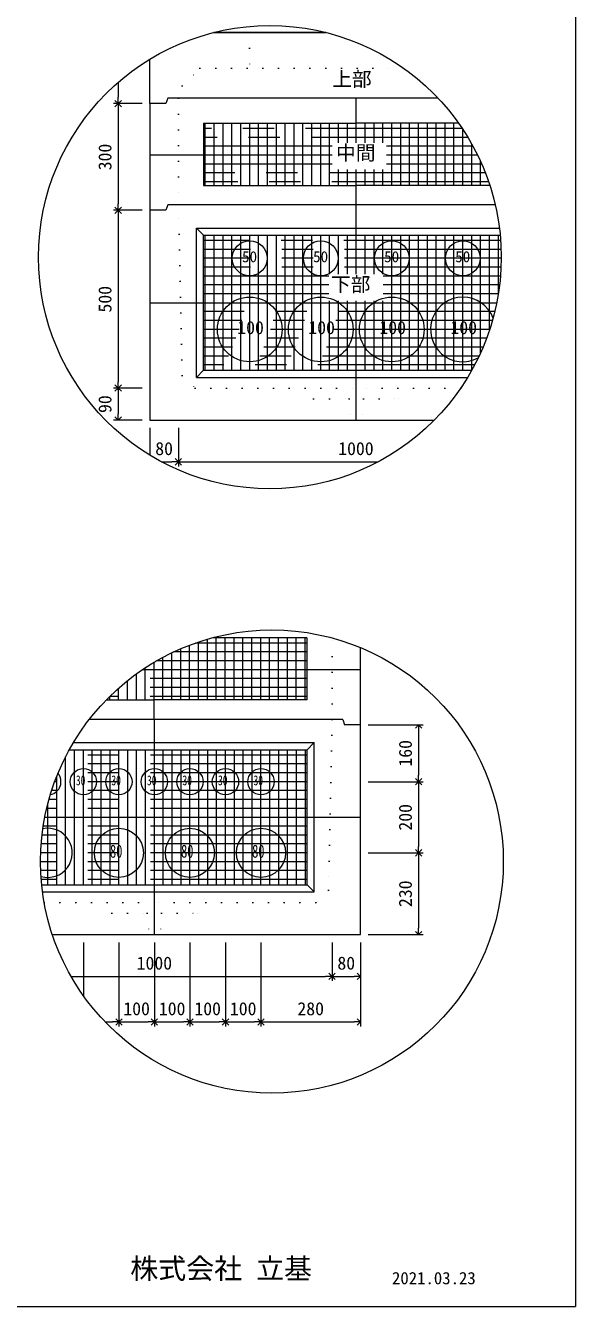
# Model space of a CAD drawing. Units: millimetres, scale not verified. Extents: x -4890 to 18489, y -2295 to 2295.
# Drawn here: x -2945 to -1830, y -1980 to 613 of the extents above; entities that cross this region are included whole.
import ezdxf
from ezdxf.enums import TextEntityAlignment as Align

# ---------------------------------------------------------------- set-up
doc = ezdxf.new("R2010")
doc.units = ezdxf.units.MM
doc.header["$LTSCALE"] = 10
for name, pattern in [('DASHED1', [1.8, 1.2, -0.6]), ('USER2', [50.8, 31.75, -6.35, 6.35, -6.35]), ('USER5', [3.185, 0.01, -3.175])]:
    doc.linetypes.add(name, pattern=pattern)
for name, color, linetype, lineweight in [('0-2_waku', 7, 'Continuous', 18), ('0-3_gaikei', 7, 'Continuous', 18), ('0-4_kakure', 7, 'DASHED1', 5), ('0-5_sunpou', 7, 'Continuous', 5), ('0-7_hole', 7, 'Continuous', 18), ('0-8_uchigawa', 6, 'Continuous', 18), ('0-D_文字１', 7, 'Continuous', 18), ('0-E_コア部分\u3000寸法補助線3', 150, 'USER2', 18), ('0-F_コア部分\u3000寸法補助線2', 150, 'USER2', 18), ('1-0_コア部分\u3000中心補助線', 1, 'Continuous', 18), ('1-1_コア部分\u3000寸法補助線', 7, 'USER2', 5), ('1-2_uchigawa2', 6, 'USER2', 18)]:
    doc.layers.add(name, color=color, linetype=linetype, lineweight=lineweight)
doc.styles.add('ＭＳ ゴシック', font='')
doc.styles.get('ＭＳ ゴシック').set_extended_font_data('MS Gothic')

# ---------------------------------------------------------------- blocks, each defined once
blk = doc.blocks.new('_Open90')
at = {"layer": '0-5_sunpou'}
blk.add_line((0, 0), (-1, 0), dxfattribs=at)
blk.add_lwpolyline([(-0.5, 0.5), (0, 0), (-0.5, -0.5)], dxfattribs=at)

msp = doc.modelspace()

# ---------------------------------------------------------------- linework, layer by layer
at = {"layer": '0-2_waku'}
for p in [(-1830.32, 2294.62), (-4890.32, -1980.38), (-4890.32, -1980.38), (-4890.32, -1980.38), (-4890.32, -1980.38)]:
    msp.add_line(p, (-1830.32, -1980.38), dxfattribs=at)
at = {"layer": '0-3_gaikei'}
for p, q in [((-2563.06, 598.98), (-2509.02, 598.98)), ((-2563.06, 598.98), (-2509.02, 598.98)), ((-2563.06, 598.98), (-2509.02, 598.98)), ((-2335.96, 598.98), (-2563.06, 598.98)), ((-2563.02, 598.98), (-2335.96, 598.98)), ((-2563.02, 598.98), (-2335.96, 598.98)), ((-2692.62, 454.98), (-2692.62, 544.99)), ((-2692.62, 454.98), (-2692.62, -185.82)), ((-2660.22, 454.98), (-2692.62, 454.98)), ((-2660.22, 454.98), (-2692.62, 454.98)), ((-2656.62, 465.78), (-2660.22, 454.98)), ((-2274.4, 465.78), (-2656, 465.78)), ((-2108.42, 465.78), (-2275.02, 465.78)), ((-2660.22, 238.98), (-2692.62, 238.98)), ((-2660.22, 238.98), (-2692.62, 238.98)), ((-2656.62, 249.78), (-2660.22, 238.98)), ((-2274.4, 249.78), (-2656, 249.78)), ((-1992.71, 249.78), (-2275.02, 249.78)), ((-2692.62, -185.82), (-2116.31, -185.82)), ((-2692.62, -185.82), (-2116.31, -185.82)), ((-2692.62, -185.82), (-2116.31, -185.82)), ((-2265.91, -1004.41), (-2265.91, -646.45)), ((-2301.91, -792.01), (-2298.31, -802.81)), ((-2265.91, -802.81), (-2298.31, -802.81))]:
    msp.add_line(p, q, dxfattribs=at)
for points in [[(-2890.23, -1227.61), (-2265.91, -1227.61), (-2265.91, -802.81)], [(-2881.08, -1227.61), (-2265.91, -1227.61), (-2265.91, -802.81)], [(-2301.91, -792.01), (-2683.51, -792.01), (-2815.58, -792.01)]]:
    msp.add_lwpolyline(points, dxfattribs=at)
at = {"layer": '0-4_kakure', "linetype": 'USER5', "lineweight": 18}
for p, q in [((-2491.02, 598.98), (-2491.02, 611.1)), ((-2491.02, 598.98), (-2491.02, 526.98)), ((-2627.2, 490.98), (-2591.2, 526.98)), ((-2591.2, 526.98), (-2178.92, 526.98)), ((-2627.2, 490.98), (-2634.4, 465.78)), ((-2634.4, 465.78), (-2634.4, 249.78)), ((-2626.97, -95.82), (-2634.4, 249.78)), ((-2626.97, -95.82), (-2601.22, -121.02)), ((-2601.22, -121.02), (-2274.4, -121.02)), ((-2360.8, -142.62), (-2382.4, -121.02)), ((-2062.76, -121.02), (-2274.4, -121.02)), ((-2188, -142.62), (-2166.4, -121.02)), ((-2360.8, -142.62), (-2288.8, -142.62)), ((-2288.8, -142.62), (-2285.92, -185.82)), ((-2260, -142.62), (-2262.88, -185.82)), ((-2260, -142.62), (-2188, -142.62)), ((-2323.51, -792.01), (-2323.51, -626.87)), ((-2323.51, -792.01), (-2330.94, -1137.61)), ((-2330.94, -1137.61), (-2356.69, -1162.81)), ((-2906.75, -1162.81), (-2683.51, -1162.81)), ((-2769.91, -1184.41), (-2791.51, -1162.81)), ((-2356.69, -1162.81), (-2683.51, -1162.81)), ((-2597.11, -1184.41), (-2575.51, -1162.81)), ((-2769.91, -1184.41), (-2697.91, -1184.41)), ((-2697.91, -1184.41), (-2695.03, -1227.61)), ((-2669.11, -1184.41), (-2671.99, -1227.61)), ((-2669.11, -1184.41), (-2597.11, -1184.41))]:
    msp.add_line(p, q, dxfattribs=at)
at = {"layer": '0-5_sunpou', "color": 150, "lineweight": 18}
for p, q in [((-2756.92, 498.1), (-2756.92, 467.94)), ((-2708.46, 454.98), (-2766.28, 454.98)), ((-2724.3, 454.98), (-2766.28, 454.98)), ((-2756.92, 442.02), (-2756.92, 251.94)), ((-2708.46, 238.98), (-2766.28, 238.98)), ((-2708.46, 238.98), (-2766.28, 238.98)), ((-2756.92, 226.02), (-2756.92, -108.06)), ((-2708.46, -121.02), (-2766.28, -121.02)), ((-2724.3, -121.02), (-2766.28, -121.02)), ((-2756.92, -133.98), (-2756.92, -172.86)), ((-2708.46, -185.82), (-2766.28, -185.82)), ((-2692.62, -201.66), (-2692.62, -256.87)), ((-2635.02, -201.66), (-2635.02, -279.72)), ((-2635.02, -201.66), (-2635.02, -279.72)), ((-2668.83, -270.36), (-2647.98, -270.36)), ((-2622.06, -270.36), (-2230.19, -270.36)), ((-2250.07, -802.81), (-2138.76, -802.81)), ((-2148.12, -815.77), (-2148.12, -905.05)), ((-2250.07, -918.01), (-2138.76, -918.01)), ((-2250.07, -918.01), (-2138.76, -918.01)), ((-2148.12, -930.97), (-2148.12, -1049.05)), ((-2250.07, -1062.01), (-2138.76, -1062.01)), ((-2250.07, -1062.01), (-2138.76, -1062.01)), ((-2148.12, -1074.97), (-2148.12, -1214.65)), ((-2827.51, -1243.45), (-2827.51, -1351.25)), ((-2755.51, -1243.45), (-2755.51, -1413.9)), ((-2755.51, -1243.45), (-2755.51, -1413.9)), ((-2683.51, -1243.45), (-2683.51, -1413.9)), ((-2683.51, -1243.45), (-2683.51, -1413.9)), ((-2611.51, -1243.45), (-2611.51, -1413.9)), ((-2611.51, -1243.45), (-2611.51, -1413.9)), ((-2539.51, -1243.45), (-2539.51, -1413.9)), ((-2539.51, -1243.45), (-2539.51, -1413.9)), ((-2467.51, -1243.45), (-2467.51, -1413.9)), ((-2467.51, -1243.45), (-2467.51, -1413.9)), ((-2323.51, -1243.45), (-2323.51, -1321.51)), ((-2323.51, -1243.45), (-2323.51, -1321.51)), ((-2265.91, -1243.45), (-2265.91, -1321.51)), ((-2265.91, -1243.45), (-2265.91, -1413.9)), ((-2250.07, -1227.61), (-2138.76, -1227.61)), ((-2852.48, -1312.15), (-2336.47, -1312.15)), ((-2310.55, -1312.15), (-2278.87, -1312.15)), ((-2783.38, -1404.54), (-2768.47, -1404.54)), ((-2742.55, -1404.54), (-2696.47, -1404.54)), ((-2670.55, -1404.54), (-2624.47, -1404.54)), ((-2598.55, -1404.54), (-2552.47, -1404.54)), ((-2526.55, -1404.54), (-2480.47, -1404.54)), ((-2454.55, -1404.54), (-2278.87, -1404.54))]:
    msp.add_line(p, q, dxfattribs=at)
for centre in [(-2449.51, 144.06), (-2445.3, -1079.66)]:
    msp.add_circle(centre, 468.88, dxfattribs=at)
at = {"layer": '0-7_hole'}
for centre, radius in [((-2490.4, 141.78), 35.28), ((-2346.4, 141.78), 35.28), ((-2202.4, 141.78), 35.28), ((-2058.4, 141.78), 35.28), ((-2490.4, -2.22), 65.52), ((-2346.4, -2.22), 65.52), ((-2202.4, -2.22), 65.52), ((-2827.51, -918.01), 26.64), ((-2755.51, -918.01), 26.64), ((-2683.51, -918.01), 26.64), ((-2611.51, -918.01), 26.64), ((-2539.51, -918.01), 26.64), ((-2467.51, -918.01), 26.64), ((-2755.51, -1062.01), 49.68), ((-2611.51, -1062.01), 49.68), ((-2467.51, -1062.01), 49.68)]:
    msp.add_circle(centre, radius, dxfattribs=at)
for centre, radius, start, end in [((-2058.4, -2.22), 65.52, 20.66629, 298.32089), ((-2899.51, -918.01), 26.64, 281.59033, 39.2294), ((-2899.51, -1062.01), 49.68, 253.99064, 101.55918)]:
    msp.add_arc(centre, radius, start, end, dxfattribs=at)
at = {"layer": '0-8_uchigawa'}
for p, q in [((-2598.4, 202.98), (-2584, 188.58)), ((-2598.4, -99.42), (-2598.4, 202.98)), ((-2584, 188.58), (-2274.4, 188.58)), ((-2584, -85.02), (-2584, 188.58)), ((-2274.4, 188.58), (-1982.75, 188.58)), ((-2598.4, -99.42), (-2584, -85.02)), ((-2598.4, -99.42), (-2048.81, -99.42)), ((-2584, -85.02), (-2040.4, -85.02)), ((-2373.91, -1126.81), (-2373.91, -853.21)), ((-2359.51, -1141.21), (-2359.51, -838.81)), ((-2911.8, -1126.81), (-2373.91, -1126.81)), ((-2359.51, -1141.21), (-2373.91, -1126.81)), ((-2910.12, -1141.21), (-2359.51, -1141.21))]:
    msp.add_line(p, q, dxfattribs=at)
for points in [[(-2598.4, 202.98), (-2274.4, 202.98), (-1984.35, 202.98)], [(-2855.87, -853.21), (-2683.51, -853.21), (-2373.91, -853.21), (-2359.51, -838.81)], [(-2847.59, -838.81), (-2683.51, -838.81), (-2359.51, -838.81)]]:
    msp.add_lwpolyline(points, dxfattribs=at)
at = {"layer": '0-E_コア部分\u3000寸法補助線3'}
for p, q in [((-2580.4, 289.38), (-2580.4, 415.38)), ((-2544.4, 289.38), (-2544.4, 415.38)), ((-2508.4, 289.38), (-2508.4, 415.38)), ((-2472.4, 289.38), (-2472.4, 415.38)), ((-2436.4, 289.38), (-2436.4, 415.38)), ((-2400.4, 289.38), (-2400.4, 415.38)), ((-2364.4, 289.38), (-2364.4, 415.38)), ((-2328.4, 289.38), (-2328.4, 415.38)), ((-2292.4, 375.61), (-2292.4, 415.38)), ((-2256.4, 375.61), (-2256.4, 415.38)), ((-2220.4, 375.61), (-2220.4, 415.38)), ((-2184.4, 289.38), (-2184.4, 415.38)), ((-2148.4, 289.38), (-2148.4, 415.38)), ((-2112.4, 289.38), (-2112.4, 415.38)), ((-2076.4, 289.38), (-2076.4, 415.38)), ((-2323.4, 368.58), (-2584, 368.58)), ((-2037.88, 368.58), (-2213.24, 368.58)), ((-2040.4, 289.38), (-2040.4, 373.13)), ((-2323.4, 332.58), (-2584, 332.58)), ((-2292.4, 289.38), (-2292.4, 321.7)), ((-2256.4, 289.38), (-2256.4, 321.7)), ((-2220.4, 289.38), (-2220.4, 321.7)), ((-2020.2, 332.58), (-2213.24, 332.58)), ((-2004.4, 289.38), (-2004.4, 291.45)), ((-2580.4, -85.02), (-2580.4, 188.58)), ((-2544.4, -85.02), (-2544.4, 188.58)), ((-2508.4, -85.02), (-2508.4, 188.58)), ((-2472.4, -85.02), (-2472.4, 188.58)), ((-2436.4, -85.02), (-2436.4, 188.58)), ((-2400.4, -85.02), (-2400.4, 188.58)), ((-2364.4, -85.02), (-2364.4, 188.58)), ((-2328.4, 109.81), (-2328.4, 188.58)), ((-2292.4, 109.81), (-2292.4, 188.58)), ((-2256.4, 109.81), (-2256.4, 188.58)), ((-2220.4, 109.81), (-2220.4, 188.58)), ((-2184.4, -85.02), (-2184.4, 188.58)), ((-2148.4, -85.02), (-2148.4, 188.58)), ((-2112.4, -85.02), (-2112.4, 188.58)), ((-2076.4, -85.02), (-2076.4, 188.58)), ((-2040.4, -85.02), (-2040.4, 188.58)), ((-2004.4, -3.33), (-2004.4, 188.58)), ((-1981.85, 177.78), (-2584, 177.78)), ((-1980.64, 141.78), (-2584, 141.78)), ((-2330.02, 105.78), (-2584, 105.78)), ((-1982.2, 105.78), (-2219.86, 105.78)), ((-2330.02, 69.78), (-2584, 69.78)), ((-2328.4, -85.02), (-2328.4, 55.9)), ((-2292.4, -85.02), (-2292.4, 55.9)), ((-2256.4, -85.02), (-2256.4, 55.9)), ((-2220.4, -85.02), (-2220.4, 55.9)), ((-1986.56, 69.78), (-2219.86, 69.78)), ((-1993.79, 33.78), (-2584, 33.78)), ((-2004.04, -2.22), (-2584, -2.22)), ((-2017.52, -38.22), (-2584, -38.22)), ((-2034.54, -74.22), (-2584, -74.22)), ((-2594.13, -752.41), (-2594.13, -635.02)), ((-2558.13, -752.41), (-2558.13, -626.41)), ((-2522.13, -752.41), (-2522.13, -626.41)), ((-2486.13, -752.41), (-2486.13, -626.41)), ((-2450.13, -752.41), (-2450.13, -626.41)), ((-2414.13, -752.41), (-2414.13, -626.41)), ((-2378.13, -752.41), (-2378.13, -626.41)), ((-2374.53, -673.21), (-2679.07, -673.21)), ((-2666.13, -752.41), (-2666.13, -666.03)), ((-2630.13, -752.41), (-2630.13, -648.74)), ((-2702.13, -752.41), (-2702.13, -687.37)), ((-2738.13, -752.41), (-2738.13, -713.46)), ((-2374.53, -709.21), (-2732.73, -709.21)), ((-2774.13, -752.41), (-2774.13, -745.41)), ((-2845.51, -1126.81), (-2845.51, -853.21)), ((-2809.51, -1126.81), (-2809.51, -853.21)), ((-2773.51, -1126.81), (-2773.51, -853.21)), ((-2737.51, -1126.81), (-2737.51, -853.21)), ((-2701.51, -1126.81), (-2701.51, -853.21)), ((-2665.51, -1126.81), (-2665.51, -853.21)), ((-2629.51, -1126.81), (-2629.51, -853.21)), ((-2593.51, -1126.81), (-2593.51, -853.21)), ((-2557.51, -1126.81), (-2557.51, -853.21)), ((-2521.51, -1126.81), (-2521.51, -853.21)), ((-2485.51, -1126.81), (-2485.51, -853.21)), ((-2449.51, -1126.81), (-2449.51, -853.21)), ((-2413.51, -1126.81), (-2413.51, -853.21)), ((-2377.51, -1126.81), (-2377.51, -853.21)), ((-2373.91, -864.01), (-2861.65, -864.01)), ((-2373.91, -900.01), (-2878.4, -900.01)), ((-2881.51, -1126.81), (-2881.51, -907.7)), ((-2373.91, -936.01), (-2891.63, -936.01)), ((-2373.91, -972.01), (-2901.66, -972.01)), ((-2373.91, -1008.01), (-2908.67, -1008.01)), ((-2373.91, -1044.01), (-2912.82, -1044.01)), ((-2373.91, -1080.01), (-2914.18, -1080.01)), ((-2373.91, -1116.01), (-2912.77, -1116.01))]:
    msp.add_line(p, q, dxfattribs=at)
at = {"layer": '0-F_コア部分\u3000寸法補助線2'}
for p, q in [((-2562.4, 289.38), (-2562.4, 415.38)), ((-2526.4, 289.38), (-2526.4, 415.38)), ((-2490.4, 289.38), (-2490.4, 415.38)), ((-2454.4, 289.38), (-2454.4, 415.38)), ((-2382.4, 289.38), (-2382.4, 415.38)), ((-2310.4, 375.61), (-2310.4, 415.38)), ((-2238.4, 375.61), (-2238.4, 415.38)), ((-2166.4, 289.38), (-2166.4, 415.38)), ((-2094.4, 289.38), (-2094.4, 415.38)), ((-2048.23, 386.58), (-2584, 386.58)), ((-2022.4, 289.38), (-2022.4, 337.51)), ((-2012.74, 314.58), (-2584, 314.58)), ((-2310.4, 289.38), (-2310.4, 321.7)), ((-2238.4, 289.38), (-2238.4, 321.7)), ((-2526.4, -85.02), (-2526.4, 188.58)), ((-2490.4, -85.02), (-2490.4, 188.58)), ((-2454.4, -85.02), (-2454.4, 188.58)), ((-2382.4, -85.02), (-2382.4, 188.58)), ((-2310.4, 109.81), (-2310.4, 188.58)), ((-2238.4, 109.81), (-2238.4, 188.58)), ((-2166.4, -85.02), (-2166.4, 188.58)), ((-2094.4, -85.02), (-2094.4, 188.58)), ((-2022.4, -49.39), (-2022.4, 188.58)), ((-1980.9, 159.78), (-2584, 159.78)), ((-2330.02, 87.78), (-2584, 87.78)), ((-1984.02, 87.78), (-2219.86, 87.78)), ((-2310.4, -85.02), (-2310.4, 55.9)), ((-2238.4, -85.02), (-2238.4, 55.9)), ((-1998.52, 15.78), (-2584, 15.78)), ((-2025.56, -56.22), (-2584, -56.22)), ((-2576.13, -752.41), (-2576.13, -629.4)), ((-2504.13, -752.41), (-2504.13, -626.41)), ((-2432.13, -752.41), (-2432.13, -626.41)), ((-2648.13, -752.41), (-2648.13, -656.92)), ((-2374.53, -655.21), (-2644.53, -655.21)), ((-2720.13, -752.41), (-2720.13, -699.76)), ((-2374.53, -727.21), (-2754.54, -727.21)), ((-2791.51, -1126.81), (-2791.51, -853.21)), ((-2719.51, -1126.81), (-2719.51, -853.21)), ((-2647.51, -1126.81), (-2647.51, -853.21)), ((-2575.51, -1126.81), (-2575.51, -853.21)), ((-2503.51, -1126.81), (-2503.51, -853.21)), ((-2431.51, -1126.81), (-2431.51, -853.21)), ((-2863.51, -1126.81), (-2863.51, -867.65)), ((-2373.91, -882.01), (-2870.49, -882.01)), ((-2373.91, -954.01), (-2897.03, -954.01)), ((-2899.51, -1126.81), (-2899.51, -963.29)), ((-2373.91, -1026.01), (-2911.1, -1026.01)), ((-2373.91, -1098.01), (-2913.82, -1098.01))]:
    msp.add_line(p, q, dxfattribs=at)
at = {"layer": '1-0_コア部分\u3000中心補助線'}
for p, q in [((-2274.4, 375.61), (-2274.4, 465.78)), ((-2323.4, 350.58), (-2692.62, 350.58)), ((-2028.57, 350.58), (-2213.24, 350.58)), ((-2274.4, 249.78), (-2274.4, 321.7)), ((-2274.4, 109.81), (-2274.4, 249.78)), ((-2274.4, -185.82), (-2274.4, 55.9)), ((-2692, 51.78), (-1989.8, 51.78)), ((-2267.14, -691.21), (-2707.89, -691.21)), ((-2684.13, -792.01), (-2684.13, -676.16)), ((-2683.51, -1227.61), (-2683.51, -792.01)), ((-2905.53, -990.01), (-2265.91, -990.01))]:
    msp.add_line(p, q, dxfattribs=at)
at = {"layer": '1-1_コア部分\u3000寸法補助線'}
for p, q in [((-2562.4, 289.38), (-2562.4, 415.38)), ((-2490.4, 289.38), (-2490.4, 415.38)), ((-2418.4, 289.38), (-2418.4, 415.38)), ((-2346.4, 289.38), (-2346.4, 415.38)), ((-2202.4, 289.38), (-2202.4, 415.38)), ((-2130.4, 289.38), (-2130.4, 415.38)), ((-2059.67, 404.58), (-2584, 404.58)), ((-2058.4, 289.38), (-2058.4, 402.67)), ((-2006.13, 296.58), (-2584, 296.58)), ((-2562.4, -85.02), (-2562.4, 188.58)), ((-2490.4, -85.02), (-2490.4, 188.58)), ((-2418.4, -85.02), (-2418.4, 188.58)), ((-2346.4, -85.02), (-2346.4, 188.58)), ((-2202.4, -85.02), (-2202.4, 188.58)), ((-2130.4, -85.02), (-2130.4, 188.58)), ((-2058.4, -85.02), (-2058.4, 188.58)), ((-1986.4, 70.75), (-1986.4, 188.58)), ((-1981.07, 123.78), (-2584, 123.78)), ((-2010.36, -20.22), (-2584, -20.22)), ((-2612.13, -752.41), (-2612.13, -641.46)), ((-2374.53, -637.21), (-2600.5, -637.21)), ((-2540.13, -752.41), (-2540.13, -626.41)), ((-2468.13, -752.41), (-2468.13, -626.41)), ((-2396.13, -752.41), (-2396.13, -626.41)), ((-2374.53, -745.21), (-2773.92, -745.21)), ((-2756.13, -752.41), (-2756.13, -728.61)), ((-2827.51, -1126.81), (-2827.51, -853.21)), ((-2755.51, -1126.81), (-2755.51, -853.21)), ((-2611.51, -1126.81), (-2611.51, -853.21)), ((-2539.51, -1126.81), (-2539.51, -853.21)), ((-2467.51, -1126.81), (-2467.51, -853.21)), ((-2395.51, -1126.81), (-2395.51, -853.21)), ((-2373.91, -918.01), (-2885.43, -918.01)), ((-2899.51, -1126.81), (-2899.51, -963.29)), ((-2373.91, -1062.01), (-2913.85, -1062.01))]:
    msp.add_line(p, q, dxfattribs=at)
at = {"layer": '1-2_uchigawa2'}
for p, q in [((-2584, 415.38), (-2274.4, 415.38)), ((-2584, 415.38), (-2584, 289.38)), ((-2067.11, 415.38), (-2274.4, 415.38)), ((-2584, 289.38), (-2274.4, 289.38)), ((-2003.72, 289.38), (-2274.4, 289.38)), ((-2374.53, -626.41), (-2565.35, -626.41)), ((-2374.53, -626.41), (-2374.53, -752.41)), ((-2781.09, -752.41), (-2684.13, -752.41)), ((-2374.53, -752.41), (-2684.13, -752.41))]:
    msp.add_line(p, q, dxfattribs=at)

# ---------------------------------------------------------------- block references
at = {"layer": '0-5_sunpou', "xscale": 12.96, "yscale": 12.96}
for p, rotation in [((-2756.92, 454.98), 270), ((-2756.92, 454.98), 90), ((-2756.92, 238.98), 270), ((-2756.92, 238.98), 90), ((-2756.92, -121.02), 270), ((-2756.92, -121.02), 90), ((-2756.92, -185.82), 270), ((-2635.02, -270.36), 180), ((-2148.12, -802.81), 90), ((-2148.12, -918.01), 270), ((-2148.12, -918.01), 90), ((-2148.12, -1062.01), 270), ((-2148.12, -1062.01), 90), ((-2148.12, -1227.61), 270), ((-2323.51, -1312.15), 180), ((-2755.51, -1404.54), 180), ((-2683.51, -1404.54), 180), ((-2611.51, -1404.54), 180), ((-2539.51, -1404.54), 180), ((-2467.51, -1404.54), 180)]:
    msp.add_blockref('_Open90', p, dxfattribs=dict(at, rotation=rotation))
for p in [(-2635.02, -270.36), (-2323.51, -1312.15), (-2265.91, -1312.15), (-2755.51, -1404.54), (-2683.51, -1404.54), (-2611.51, -1404.54), (-2539.51, -1404.54), (-2467.51, -1404.54), (-2265.91, -1404.54)]:
    msp.add_blockref('_Open90', p, dxfattribs=at)

# ---------------------------------------------------------------- texts
at = {"layer": '0-5_sunpou', "style": 'ＭＳ ゴシック'}
for s, p in [('300', (-2762.68, 319.98)), ('500', (-2762.68, 31.98)), ('90', (-2762.68, -171.42)), ('160', (-2153.88, -887.41)), ('200', (-2153.88, -1017.01)), ('230', (-2153.88, -1171.81))]:
    msp.add_text(s, height=26.39, rotation=90, dxfattribs=at).set_placement(p, align=Align.BOTTOM_LEFT)
for s, p in [('80', (-2681.82, -264.6)), ('1000', (-2311.02, -264.6)), ('1000', (-2719.51, -1306.39)), ('80', (-2312.71, -1306.39)), ('100', (-2746.51, -1398.78)), ('100', (-2674.51, -1398.78)), ('100', (-2602.51, -1398.78)), ('100', (-2530.51, -1398.78)), ('280', (-2393.71, -1398.78))]:
    msp.add_text(s, height=26.39, dxfattribs=at).set_placement(p, align=Align.BOTTOM_LEFT)
at = {"layer": '0-D_文字１', "style": 'ＭＳ ゴシック'}
for s, height, p in [('上部', 29.33, (-2323.21, 481.35)), ('中間', 29.33, (-2315.48, 331.88)), ('50', 22.43, (-2505.95, 127.13)), ('50', 22.43, (-2361.95, 127.13)), ('50', 22.43, (-2217.95, 127.13)), ('50', 22.43, (-2073.95, 127.13)), ('下部', 29.33, (-2325.71, 65.62)), ('100', 26.39, (-2515.56, -19.63)), ('100', 26.39, (-2371.56, -19.63)), ('100', 26.39, (-2227.56, -19.63)), ('100', 26.39, (-2083.56, -19.63)), ('株式会社 立基', 41.57, (-2732.54, -1936.9)), ('2021.03.23', 24.94, (-2202.03, -1943.11))]:
    msp.add_text(s, height=height, dxfattribs=at).set_placement(p, align=Align.BOTTOM_LEFT)
at = {"layer": '0-D_文字１', "style": 'ＭＳ ゴシック', "width": 0.7}
for s, height, p in [('30', 20.19, (-2842.63, -931.35)), ('30', 20.19, (-2770.63, -931.35)), ('30', 20.19, (-2698.63, -931.35)), ('30', 20.19, (-2626.63, -931.35)), ('30', 20.19, (-2554.63, -931.35)), ('30', 20.19, (-2482.63, -931.35)), ('80', 26.39, (-2773.56, -1079.78)), ('80', 26.39, (-2629.56, -1079.78)), ('80', 26.39, (-2485.56, -1079.78))]:
    msp.add_text(s, height=height, dxfattribs=at).set_placement(p, align=Align.BOTTOM_LEFT)

doc.saveas('drawing.dxf')
